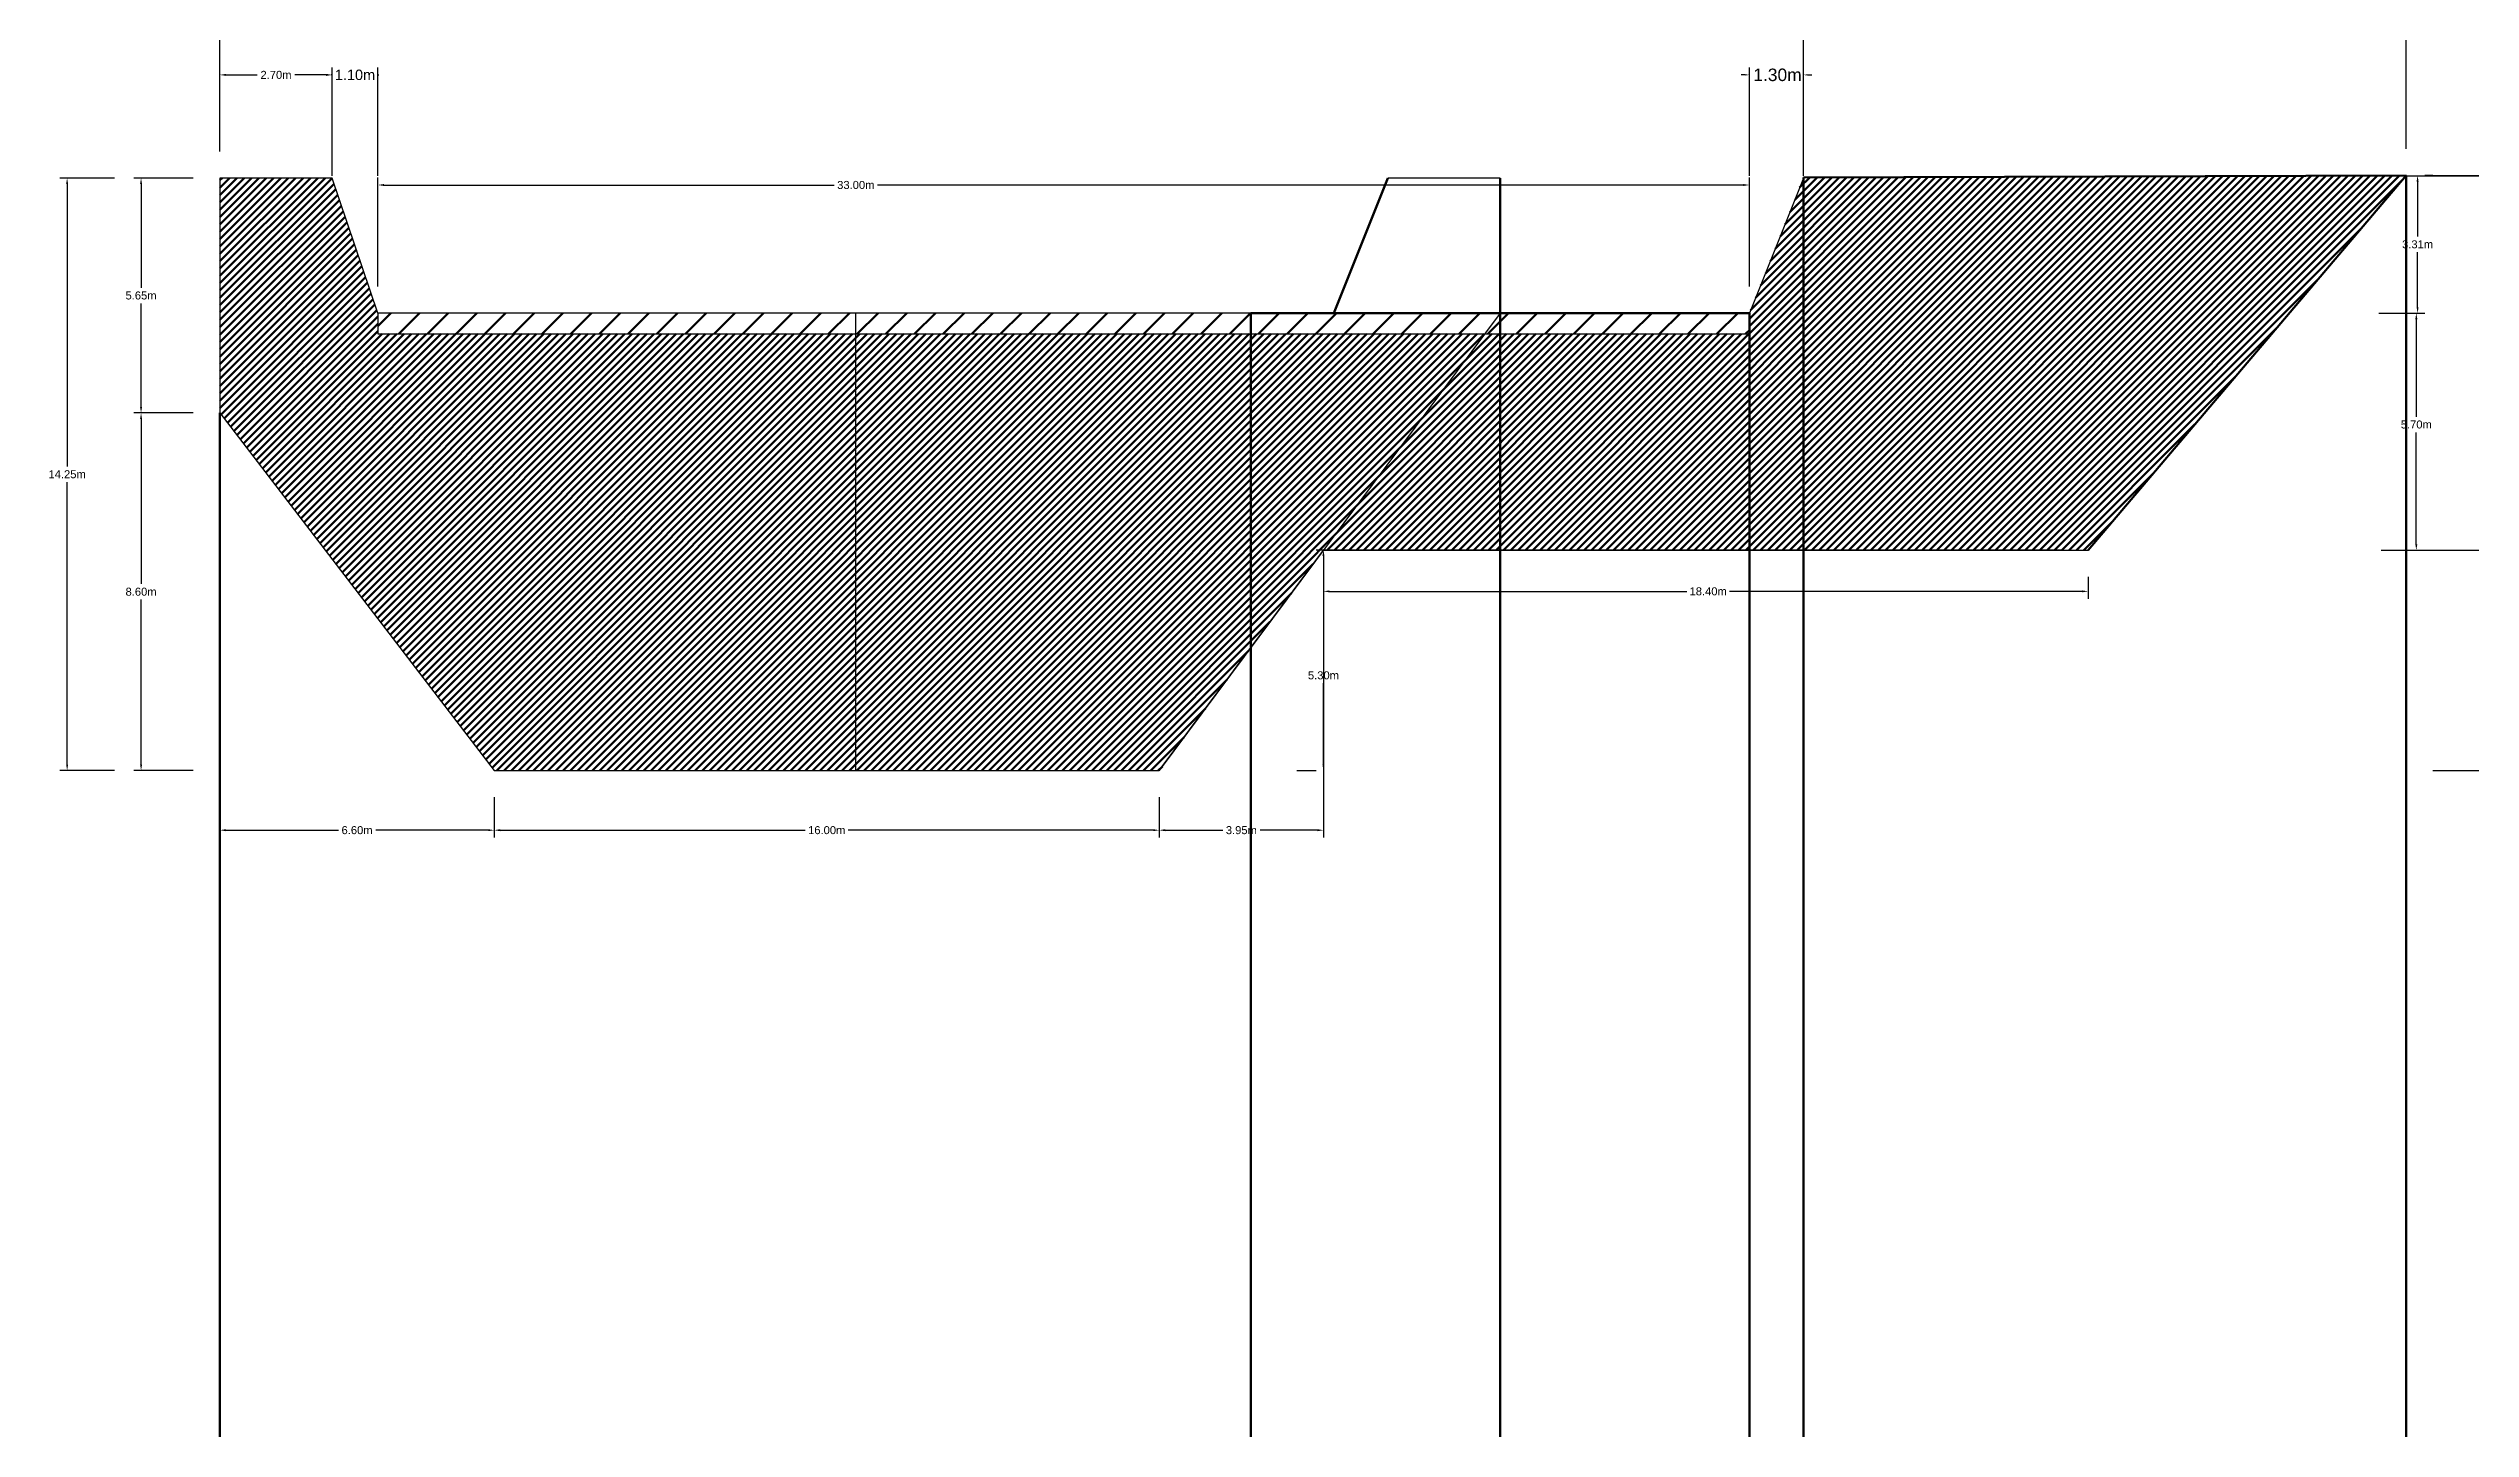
# Model space of a CAD drawing. Header units: metres. Extents: x -2 to 550, y -115 to 198.
# Drawn here: x 218 to 276.3, y 114.1 to 147.3 of the extents above; entities that cross this region are included whole.
import ezdxf

# ---------------------------------------------------------------- set-up
doc = ezdxf.new("R2010")
doc.units = ezdxf.units.M
doc.header["$MEASUREMENT"] = 0
doc.linetypes.add('ACAD_ISO02W100', pattern=[15, 12, -3])
doc.layers.add('ΦΡΑΓΜΑ', color=7, linetype='Continuous')
doc.styles.get("Standard").update_dxf_attribs({"font": 'arial.ttf'})
doc.dimstyles.get("Standard").update_dxf_attribs({"dimtxt": 0.1925, "dimasz": 0.1445, "dimexe": 0.1775, "dimexo": 0.642, "dimgap": 0.09, "dimtad": 0, "dimtih": 1, "dimtoh": 1, "dimrnd": 0.0005, "dimzin": 0, "dimdsep": 46, "dimtxsty": 'Standard', "dimcen": 0.09, "dimadec": 0, "dimazin": 0, "dimtfac": 1, "dimtofl": 0, "dimtmove": 0, "dimatfit": 3, "dimfxl": 1, "dimtolj": 1, "dimtzin": 0, "dimarcsym": 0})

# ---------------------------------------------------------------- blocks, each defined once
blk = doc.blocks.new('*D72')
at = {"layer": 'Defpoints', "color": 0, "lineweight": 100, "transparency": 16777216}
for p in [(228.73, 129.906), (244.73, 129.906), (244.73, 128.471)]:
    blk.add_point(p, dxfattribs=at)
at = {"layer": 'ΦΡΑΓΜΑ', "color": 0, "lineweight": -2, "transparency": 16777216}
for p, q in [((228.73, 129.264), (228.73, 128.294)), ((244.73, 129.264), (244.73, 128.294)), ((228.875, 128.471), (236.215, 128.471)), ((244.586, 128.471), (237.246, 128.471))]:
    blk.add_line(p, q, dxfattribs=at)
at = {"layer": 'ΦΡΑΓΜΑ', "color": 0, "lineweight": 100, "transparency": 16777216}
for points in [[(228.875, 128.495), (228.875, 128.447), (228.73, 128.471)], [(244.586, 128.495), (244.586, 128.447), (244.73, 128.471)]]:
    blk.add_solid(points, dxfattribs=at)
at = {"layer": 'ΦΡΑΓΜΑ', "color": 0, "transparency": 16777216, "insert": (236.73, 128.471), "char_height": 0.1925, "attachment_point": 5}
blk.add_mtext('\\A1;16.00m', dxfattribs=at)
blk = doc.blocks.new('*D73')
at = {"layer": 'Defpoints', "color": 0, "lineweight": 100, "transparency": 16777216}
for p in [(258.93, 143.989), (225.93, 140.906), (258.93, 140.906)]:
    blk.add_point(p, dxfattribs=at)
at = {"layer": 'ΦΡΑΓΜΑ', "color": 0, "lineweight": -2, "transparency": 16777216}
for p, q in [((225.93, 141.548), (225.93, 144.166)), ((226.075, 143.989), (236.906, 143.989)), ((258.786, 143.989), (237.955, 143.989)), ((258.93, 141.548), (258.93, 144.166))]:
    blk.add_line(p, q, dxfattribs=at)
at = {"layer": 'ΦΡΑΓΜΑ', "color": 0, "lineweight": 100, "transparency": 16777216}
for points in [[(226.075, 144.013), (226.075, 143.965), (225.93, 143.989)], [(258.786, 144.013), (258.786, 143.965), (258.93, 143.989)]]:
    blk.add_solid(points, dxfattribs=at)
at = {"layer": 'ΦΡΑΓΜΑ', "color": 0, "transparency": 16777216, "insert": (237.43, 143.989), "char_height": 0.1925, "attachment_point": 5}
blk.add_mtext('\\A1;33.00m', dxfattribs=at)
blk = doc.blocks.new('*D74')
at = {"layer": 'Defpoints', "color": 0, "lineweight": 100, "transparency": 16777216}
for p in [(260.23, 146.637), (258.93, 140.906), (260.23, 140.906)]:
    blk.add_point(p, dxfattribs=at)
at = {"layer": 'ΦΡΑΓΜΑ', "color": 0, "lineweight": -2, "transparency": 16777216}
for p, q in [((258.83, 146.637), (258.73, 146.637)), ((258.93, 144.206), (258.93, 146.815)), ((260.23, 144.206), (260.23, 146.815)), ((260.33, 146.637), (260.43, 146.637))]:
    blk.add_line(p, q, dxfattribs=at)
at = {"layer": 'ΦΡΑΓΜΑ', "color": 0, "lineweight": 100, "transparency": 16777216}
for points in [[(258.83, 146.654), (258.83, 146.621), (258.93, 146.637)], [(260.33, 146.654), (260.33, 146.621), (260.23, 146.637)]]:
    blk.add_solid(points, dxfattribs=at)
at = {"layer": 'ΦΡΑΓΜΑ', "color": 0, "transparency": 16777216, "insert": (259.605, 146.637), "char_height": 0.3, "attachment_point": 5}
blk.add_mtext('\\A1;1.30m', dxfattribs=at)
blk = doc.blocks.new('*D76')
at = {"layer": 'Defpoints', "color": 0, "lineweight": 100, "transparency": 16777216}
for p in [(224.83, 146.637), (224.83, 140.906), (225.93, 140.906)]:
    blk.add_point(p, dxfattribs=at)
at = {"layer": 'ΦΡΑΓΜΑ', "color": 0, "lineweight": -2, "transparency": 16777216}
for p, q in [((224.82, 146.637), (224.81, 146.637)), ((224.83, 144.206), (224.83, 146.815)), ((225.93, 144.206), (225.93, 146.815)), ((225.94, 146.637), (225.95, 146.637))]:
    blk.add_line(p, q, dxfattribs=at)
at = {"layer": 'ΦΡΑΓΜΑ', "color": 0, "lineweight": 100, "transparency": 16777216}
for points in [[(224.82, 146.639), (224.82, 146.636), (224.83, 146.637)], [(225.94, 146.639), (225.94, 146.636), (225.93, 146.637)]]:
    blk.add_solid(points, dxfattribs=at)
at = {"layer": 'ΦΡΑΓΜΑ', "color": 0, "transparency": 16777216, "insert": (225.38, 146.637), "char_height": 0.25, "attachment_point": 5}
blk.add_mtext('\\A1;1.10m', dxfattribs=at)
blk = doc.blocks.new('*D77')
at = {"layer": 'Defpoints', "color": 0, "lineweight": 100, "transparency": 16777216}
for p in [(222.13, 146.637), (222.13, 144.156), (224.83, 144.156)]:
    blk.add_point(p, dxfattribs=at)
at = {"layer": 'ΦΡΑΓΜΑ', "color": 0, "lineweight": -2, "transparency": 16777216}
for p, q in [((222.13, 144.798), (222.13, 146.815)), ((222.275, 146.637), (223.029, 146.637)), ((224.686, 146.637), (223.932, 146.637)), ((224.83, 144.798), (224.83, 146.815))]:
    blk.add_line(p, q, dxfattribs=at)
at = {"layer": 'ΦΡΑΓΜΑ', "color": 0, "lineweight": 100, "transparency": 16777216}
for points in [[(222.275, 146.662), (222.275, 146.613), (222.13, 146.637)], [(224.686, 146.662), (224.686, 146.613), (224.83, 146.637)]]:
    blk.add_solid(points, dxfattribs=at)
at = {"layer": 'ΦΡΑΓΜΑ', "color": 0, "transparency": 16777216, "insert": (223.48, 146.637), "char_height": 0.1925, "attachment_point": 5}
blk.add_mtext('\\A1;2.70m', dxfattribs=at)
blk = doc.blocks.new('*D78')
at = {"layer": 'Defpoints', "color": 0, "lineweight": 100, "transparency": 16777216}
for p in [(222.13, 144.156), (220.233, 138.506), (222.13, 138.506)]:
    blk.add_point(p, dxfattribs=at)
at = {"layer": 'ΦΡΑΓΜΑ', "color": 0, "lineweight": -2, "transparency": 16777216}
for p, q in [((221.488, 144.156), (220.056, 144.156)), ((220.233, 144.011), (220.233, 141.519)), ((220.233, 138.65), (220.233, 141.142)), ((221.488, 138.506), (220.056, 138.506))]:
    blk.add_line(p, q, dxfattribs=at)
at = {"layer": 'ΦΡΑΓΜΑ', "color": 0, "lineweight": 100, "transparency": 16777216}
for points in [[(220.209, 144.011), (220.257, 144.011), (220.233, 144.156)], [(220.209, 138.65), (220.257, 138.65), (220.233, 138.506)]]:
    blk.add_solid(points, dxfattribs=at)
at = {"layer": 'ΦΡΑΓΜΑ', "color": 0, "transparency": 16777216, "insert": (220.233, 141.331), "char_height": 0.1925, "attachment_point": 5}
blk.add_mtext('\\A1;5.65m', dxfattribs=at)
blk = doc.blocks.new('*D79')
at = {"layer": 'Defpoints', "color": 0, "linetype": 'ACAD_ISO02W100', "lineweight": 100, "transparency": 16777216}
for p in [(222.13, 138.506), (220.233, 129.906), (222.13, 129.906)]:
    blk.add_point(p, dxfattribs=at)
at = {"layer": 'ΦΡΑΓΜΑ', "color": 0, "lineweight": -2, "transparency": 16777216}
for p, q in [((221.488, 138.506), (220.056, 138.506)), ((221.488, 129.906), (220.056, 129.906))]:
    blk.add_line(p, q, dxfattribs=at)
at = {"layer": 'ΦΡΑΓΜΑ', "color": 0, "linetype": 'ACAD_ISO02W100', "lineweight": -2, "transparency": 16777216}
for p, q in [((220.233, 138.361), (220.233, 134.394)), ((220.233, 130.05), (220.233, 134.017))]:
    blk.add_line(p, q, dxfattribs=at)
at = {"layer": 'ΦΡΑΓΜΑ', "color": 0, "linetype": 'ACAD_ISO02W100', "lineweight": 100, "transparency": 16777216}
for points in [[(220.209, 138.361), (220.257, 138.361), (220.233, 138.506)], [(220.209, 130.05), (220.257, 130.05), (220.233, 129.906)]]:
    blk.add_solid(points, dxfattribs=at)
at = {"layer": 'ΦΡΑΓΜΑ', "color": 0, "linetype": 'ACAD_ISO02W100', "lineweight": 100, "transparency": 16777216, "insert": (220.233, 134.206), "char_height": 0.1925, "attachment_point": 5}
blk.add_mtext('\\A1;8.60m', dxfattribs=at)
blk = doc.blocks.new('*D71')
at = {"layer": 'Defpoints', "color": 0, "linetype": 'ACAD_ISO02W100', "lineweight": 100, "transparency": 16777216}
for p in [(220.233, 144.156), (218.454, 129.906), (220.233, 129.906)]:
    blk.add_point(p, dxfattribs=at)
at = {"layer": 'ΦΡΑΓΜΑ', "color": 0, "lineweight": -2, "transparency": 16777216}
for p, q in [((219.591, 144.156), (218.277, 144.156)), ((219.591, 129.906), (218.277, 129.906))]:
    blk.add_line(p, q, dxfattribs=at)
at = {"layer": 'ΦΡΑΓΜΑ', "color": 0, "linetype": 'ACAD_ISO02W100', "lineweight": -2, "transparency": 16777216}
for p, q in [((218.454, 144.011), (218.454, 137.219)), ((218.454, 130.05), (218.454, 136.842))]:
    blk.add_line(p, q, dxfattribs=at)
at = {"layer": 'ΦΡΑΓΜΑ', "color": 0, "linetype": 'ACAD_ISO02W100', "lineweight": 100, "transparency": 16777216}
for points in [[(218.43, 144.011), (218.478, 144.011), (218.454, 144.156)], [(218.43, 130.05), (218.478, 130.05), (218.454, 129.906)]]:
    blk.add_solid(points, dxfattribs=at)
at = {"layer": 'ΦΡΑΓΜΑ', "color": 0, "linetype": 'ACAD_ISO02W100', "lineweight": 100, "transparency": 16777216, "insert": (218.454, 137.031), "char_height": 0.1925, "attachment_point": 5}
blk.add_mtext('\\A1;14.25m', dxfattribs=at)
blk = doc.blocks.new('*D80')
at = {"layer": 'Defpoints', "color": 0, "linetype": 'ACAD_ISO02W100', "lineweight": 100, "transparency": 16777216}
for p in [(222.13, 129.906), (228.73, 129.906), (222.13, 128.471)]:
    blk.add_point(p, dxfattribs=at)
at = {"layer": 'ΦΡΑΓΜΑ', "color": 0, "lineweight": -2, "transparency": 16777216}
for p, q in [((222.13, 129.264), (222.13, 128.294)), ((228.73, 129.264), (228.73, 128.294))]:
    blk.add_line(p, q, dxfattribs=at)
at = {"layer": 'ΦΡΑΓΜΑ', "color": 0, "linetype": 'ACAD_ISO02W100', "lineweight": -2, "transparency": 16777216}
for p, q in [((222.275, 128.471), (224.981, 128.471)), ((228.586, 128.471), (225.88, 128.471))]:
    blk.add_line(p, q, dxfattribs=at)
at = {"layer": 'ΦΡΑΓΜΑ', "color": 0, "linetype": 'ACAD_ISO02W100', "lineweight": 100, "transparency": 16777216}
for points in [[(222.275, 128.495), (222.275, 128.447), (222.13, 128.471)], [(228.586, 128.495), (228.586, 128.447), (228.73, 128.471)]]:
    blk.add_solid(points, dxfattribs=at)
at = {"layer": 'ΦΡΑΓΜΑ', "color": 0, "linetype": 'ACAD_ISO02W100', "lineweight": 100, "transparency": 16777216, "insert": (225.43, 128.471), "char_height": 0.1925, "attachment_point": 5}
blk.add_mtext('\\A1;6.60m', dxfattribs=at)
blk = doc.blocks.new('*D75')
at = {"layer": 'Defpoints', "color": 0, "linetype": 'ACAD_ISO02W100', "lineweight": 100, "transparency": 16777216}
for p in [(248.681, 135.206), (244.73, 129.906), (248.681, 128.471)]:
    blk.add_point(p, dxfattribs=at)
at = {"layer": 'ΦΡΑΓΜΑ', "color": 0, "lineweight": -2, "transparency": 16777216}
for p, q in [((248.681, 134.206), (248.681, 128.294)), ((244.73, 128.906), (244.73, 128.294))]:
    blk.add_line(p, q, dxfattribs=at)
at = {"layer": 'ΦΡΑΓΜΑ', "color": 0, "linetype": 'ACAD_ISO02W100', "lineweight": -2, "transparency": 16777216}
for p, q in [((244.875, 128.471), (246.257, 128.471)), ((248.537, 128.471), (247.155, 128.471))]:
    blk.add_line(p, q, dxfattribs=at)
at = {"layer": 'ΦΡΑΓΜΑ', "color": 0, "linetype": 'ACAD_ISO02W100', "lineweight": 100, "transparency": 16777216}
for points in [[(244.875, 128.495), (244.875, 128.447), (244.73, 128.471)], [(248.537, 128.495), (248.537, 128.447), (248.681, 128.471)]]:
    blk.add_solid(points, dxfattribs=at)
at = {"layer": 'ΦΡΑΓΜΑ', "color": 0, "linetype": 'ACAD_ISO02W100', "lineweight": 100, "transparency": 16777216, "insert": (246.706, 128.471), "char_height": 0.1925, "attachment_point": 5}
blk.add_mtext('\\A1;3.95m', dxfattribs=at)
blk = doc.blocks.new('*D81')
at = {"layer": 'Defpoints', "color": 0, "lineweight": -2, "transparency": 16777216}
for p, q in [((248.681, 134.564), (248.681, 134.038)), ((248.826, 134.215), (257.423, 134.215)), ((266.937, 134.215), (258.453, 134.215)), ((267.081, 134.564), (267.081, 134.038))]:
    blk.add_line(p, q, dxfattribs=at)
at = {"layer": 'Defpoints', "color": 0, "lineweight": 100, "transparency": 16777216}
for p in [(248.681, 135.206), (267.081, 135.206), (267.081, 134.215)]:
    blk.add_point(p, dxfattribs=at)
for points in [[(248.826, 134.239), (248.826, 134.191), (248.681, 134.215)], [(266.937, 134.239), (266.937, 134.191), (267.081, 134.215)]]:
    blk.add_solid(points, dxfattribs=at)
at = {"layer": 'Defpoints', "color": 0, "lineweight": 100, "transparency": 16777216, "insert": (257.938, 134.215), "char_height": 0.1925, "attachment_point": 5}
blk.add_mtext('\\A1;18.40m', dxfattribs=at)
blk = doc.blocks.new('*D82')
at = {"layer": 'Defpoints', "color": 0, "lineweight": -2, "transparency": 16777216}
for p, q in [((275.006, 144.072), (275.006, 142.75)), ((275.372, 144.217), (275.183, 144.217)), ((275.006, 141.05), (275.006, 142.373)), ((274.072, 140.906), (275.183, 140.906))]:
    blk.add_line(p, q, dxfattribs=at)
at = {"layer": 'Defpoints', "color": 0, "lineweight": 100, "transparency": 16777216}
for p in [(274.73, 144.217), (273.43, 140.906), (275.006, 140.906)]:
    blk.add_point(p, dxfattribs=at)
for points in [[(274.982, 144.072), (275.03, 144.072), (275.006, 144.217)], [(274.982, 141.05), (275.03, 141.05), (275.006, 140.906)]]:
    blk.add_solid(points, dxfattribs=at)
at = {"layer": 'Defpoints', "color": 0, "lineweight": 100, "transparency": 16777216, "insert": (275.006, 142.561), "char_height": 0.1925, "attachment_point": 5}
blk.add_mtext('\\A1;3.31m', dxfattribs=at)
blk = doc.blocks.new('*D83')
at = {"layer": 'Defpoints', "color": 0, "lineweight": -2, "transparency": 16777216}
for p, q in [((274.133, 140.906), (275.153, 140.906)), ((274.975, 140.761), (274.975, 138.417)), ((274.975, 135.35), (274.975, 138.04)), ((274.133, 135.206), (275.153, 135.206))]:
    blk.add_line(p, q, dxfattribs=at)
at = {"layer": 'Defpoints', "color": 0, "lineweight": 100, "transparency": 16777216}
for p in [(273.491, 140.906), (273.491, 135.206), (274.975, 135.206)]:
    blk.add_point(p, dxfattribs=at)
for points in [[(274.951, 140.761), (275, 140.761), (274.975, 140.906)], [(274.951, 135.35), (275, 135.35), (274.975, 135.206)]]:
    blk.add_solid(points, dxfattribs=at)
at = {"layer": 'Defpoints', "color": 0, "lineweight": 100, "transparency": 16777216, "insert": (274.975, 138.228), "char_height": 0.1925, "attachment_point": 5}
blk.add_mtext('\\A1;5.70m', dxfattribs=at)
blk = doc.blocks.new('*D84')
at = {"layer": 'Defpoints', "color": 0, "lineweight": -2, "transparency": 16777216}
for p, q in [((274.133, 144.213), (277.863, 144.213)), ((277.686, 144.068), (277.686, 140.06)), ((277.686, 135.35), (277.686, 139.684)), ((274.133, 135.206), (277.863, 135.206))]:
    blk.add_line(p, q, dxfattribs=at)
at = {"layer": 'Defpoints', "color": 0, "lineweight": 100, "transparency": 16777216}
for p in [(273.491, 144.213), (273.491, 135.206), (277.686, 135.206)]:
    blk.add_point(p, dxfattribs=at)
for points in [[(277.662, 144.068), (277.71, 144.068), (277.686, 144.213)], [(277.662, 135.35), (277.71, 135.35), (277.686, 135.206)]]:
    blk.add_solid(points, dxfattribs=at)
at = {"layer": 'Defpoints', "color": 0, "lineweight": 100, "transparency": 16777216, "insert": (277.686, 139.872), "char_height": 0.1925, "attachment_point": 5}
blk.add_mtext('\\A1;9.01m', dxfattribs=at)
blk = doc.blocks.new('*D85')
at = {"layer": 'Defpoints', "color": 0, "lineweight": -2, "transparency": 16777216}
for p, q in [((260.23, 144.813), (260.23, 147.829)), ((260.375, 147.651), (266.965, 147.651)), ((274.586, 147.651), (267.996, 147.651)), ((274.73, 144.859), (274.73, 147.829))]:
    blk.add_line(p, q, dxfattribs=at)
at = {"layer": 'Defpoints', "color": 0, "lineweight": 100, "transparency": 16777216}
for p in [(274.73, 147.651), (260.23, 144.171), (274.73, 144.217)]:
    blk.add_point(p, dxfattribs=at)
for points in [[(260.375, 147.675), (260.375, 147.627), (260.23, 147.651)], [(274.586, 147.675), (274.586, 147.627), (274.73, 147.651)]]:
    blk.add_solid(points, dxfattribs=at)
at = {"layer": 'Defpoints', "color": 0, "lineweight": 100, "transparency": 16777216, "insert": (267.48, 147.651), "char_height": 0.1925, "attachment_point": 5}
blk.add_mtext('\\A1;14.50m', dxfattribs=at)
blk = doc.blocks.new('*D86')
at = {"layer": 'Defpoints', "color": 0, "lineweight": -2, "transparency": 16777216}
for p, q in [((222.13, 144.798), (222.13, 151.635)), ((274.727, 144.855), (274.727, 151.635)), ((222.275, 151.458), (247.904, 151.458)), ((274.582, 151.458), (248.953, 151.458))]:
    blk.add_line(p, q, dxfattribs=at)
at = {"layer": 'Defpoints', "color": 0, "lineweight": 100, "transparency": 16777216}
for p in [(274.727, 151.458), (222.13, 144.156), (274.727, 144.213)]:
    blk.add_point(p, dxfattribs=at)
for points in [[(222.275, 151.482), (222.275, 151.434), (222.13, 151.458)], [(274.582, 151.482), (274.582, 151.434), (274.727, 151.458)]]:
    blk.add_solid(points, dxfattribs=at)
at = {"layer": 'Defpoints', "color": 0, "lineweight": 100, "transparency": 16777216, "insert": (248.429, 151.458), "char_height": 0.1925, "attachment_point": 5}
blk.add_mtext('\\A1;52.60m', dxfattribs=at)
blk = doc.blocks.new('*D94')
at = {"layer": 'Defpoints', "color": 0, "lineweight": -2, "transparency": 16777216}
for p, q in [((275.372, 144.217), (279.813, 144.217)), ((279.635, 144.072), (279.635, 137.25)), ((279.635, 130.05), (279.635, 136.873)), ((275.372, 129.906), (279.813, 129.906))]:
    blk.add_line(p, q, dxfattribs=at)
at = {"layer": 'Defpoints', "color": 0, "lineweight": 100, "transparency": 16777216}
for p in [(274.73, 144.217), (274.73, 129.906), (279.635, 129.906)]:
    blk.add_point(p, dxfattribs=at)
for points in [[(279.611, 144.072), (279.659, 144.072), (279.635, 144.217)], [(279.611, 130.05), (279.659, 130.05), (279.635, 129.906)]]:
    blk.add_solid(points, dxfattribs=at)
at = {"layer": 'Defpoints', "color": 0, "lineweight": 100, "transparency": 16777216, "insert": (279.635, 137.061), "char_height": 0.1925, "attachment_point": 5}
blk.add_mtext('\\A1;14.31m', dxfattribs=at)
blk = doc.blocks.new('*D95')
at = {"layer": 'Defpoints', "color": 0, "lineweight": -2, "transparency": 16777216}
for p, q in [((266.439, 135.21), (248.504, 135.21)), ((248.681, 135.065), (248.681, 132.383)), ((248.681, 130.05), (248.681, 132.006)), ((248.039, 129.906), (248.504, 129.906))]:
    blk.add_line(p, q, dxfattribs=at)
at = {"layer": 'Defpoints', "color": 0, "lineweight": 100, "transparency": 16777216}
for p in [(267.081, 135.21), (248.681, 129.906), (248.681, 129.906)]:
    blk.add_point(p, dxfattribs=at)
for points in [[(248.657, 135.065), (248.705, 135.065), (248.681, 135.21)], [(248.657, 130.05), (248.705, 130.05), (248.681, 129.906)]]:
    blk.add_solid(points, dxfattribs=at)
at = {"layer": 'Defpoints', "color": 0, "lineweight": 100, "transparency": 16777216, "insert": (248.681, 132.195), "char_height": 0.1925, "attachment_point": 5}
blk.add_mtext('\\A1;5.30m', dxfattribs=at)

msp = doc.modelspace()

# ---------------------------------------------------------------- hatches: boundary and pattern name
at = {"layer": 'Defpoints', "lineweight": 100}
h = msp.add_hatch(dxfattribs=at)
h.set_pattern_fill('ANSI31', color=256)
h.set_pattern_definition([(45, (29.54916, -24.08439), (-0.08838835, 0.08838835), [])])
h.paths.add_polyline_path([(225.93, 140.406), (225.93, 140.906), (224.83, 144.156), (222.13, 144.156), (222.13, 138.506), (228.73, 129.906), (237.43, 129.906), (237.43, 140.406)])
h.paths.add_polyline_path([(237.43, 140.406), (237.43, 129.906), (244.73, 129.906), (248.681, 135.206), (252.558, 140.406)])
h.paths.add_polyline_path([(267.078, 135.206), (274.73, 144.217), (260.236, 144.171), (258.93, 140.906), (258.93, 140.406), (252.558, 140.406), (248.681, 135.206)])
h = msp.add_hatch(dxfattribs=at)
h.set_pattern_fill('ANSI31', color=256, scale=3.9)
h.set_pattern_definition([(45, (213.78617, -109.4064), (-0.3447146, 0.3447146), [])])
h.paths.add_polyline_path([(237.43, 140.906), (225.93, 140.906), (225.93, 140.406), (237.43, 140.406)])
h.paths.add_polyline_path([(252.93, 140.906), (246.93, 140.906), (237.43, 140.906), (237.43, 140.406), (252.558, 140.406)])
h.paths.add_polyline_path([(258.93, 140.906), (252.93, 140.906), (252.558, 140.406), (258.93, 140.406)])

# ---------------------------------------------------------------- linework, layer by layer
msp.add_line((252.93, 144.156), (252.93, 105.671), dxfattribs=at)
at = {"layer": 'Defpoints', "lineweight": 100, "transparency": 33554508}
msp.add_lwpolyline([(248.93, 140.906), (250.23, 144.156)], dxfattribs=at)
at = {"layer": 'Defpoints', "lineweight": 100}
for points in [[(260.23, 144.171), (274.73, 144.217), (267.081, 135.21)], [(260.23, 144.171), (260.23, 96.049)], [(274.727, 144.213), (274.727, 81.389)], [(258.93, 140.906), (246.93, 140.906), (246.93, 110.564)], [(258.93, 140.906), (258.93, 97.498)], [(222.13, 138.506), (222.13, 105.671)]]:
    msp.add_lwpolyline(points, dxfattribs=at)
at = {"layer": 'ΦΡΑΓΜΑ'}
for points in [[(260.23, 144.156), (258.93, 140.906), (246.93, 140.906), (246.93, 140.906), (225.93, 140.906), (224.83, 144.156), (222.13, 144.156), (222.13, 144.156), (222.13, 138.506), (222.13, 138.506), (228.73, 129.906), (244.73, 129.906), (244.73, 129.906), (248.681, 135.206), (267.081, 135.206), (267.081, 135.206)], [(237.43, 140.906), (225.93, 140.906)], [(225.93, 140.906), (225.93, 140.406), (258.93, 140.406), (258.93, 140.906)], [(248.93, 140.906), (237.43, 140.906)]]:
    msp.add_lwpolyline(points, dxfattribs=at)
at = {"layer": 'ΦΡΑΓΜΑ', "transparency": 33554508}
for points in [[(252.93, 140.906), (252.93, 144.156), (250.23, 144.156)], [(252.93, 140.906), (244.73, 129.906)]]:
    msp.add_lwpolyline(points, dxfattribs=at)
at = {"layer": 'ΦΡΑΓΜΑ', "linetype": 'ACAD_ISO02W100', "transparency": 33554513}
msp.add_lwpolyline([(237.43, 129.906), (237.43, 140.906)], dxfattribs=at)

# ---------------------------------------------------------------- dimensions: what is measured, and where the dimension line sits
at = {"layer": 'Defpoints', "lineweight": 100}
for base, p1, p2, picture, middle in [((274.727, 151.458), (222.13, 144.156), (274.727, 144.213), '*D86', (248.429, 151.458)), ((274.73, 147.651), (260.23, 144.171), (274.73, 144.217), '*D85', (267.48, 147.651))]:
    dim = msp.add_linear_dim(base=base, p1=p1, p2=p2, dimstyle='Standard', override={"dimpost": 'm'}, dxfattribs=at)
    dim.commit()
    dim.dimension.update_dxf_attribs({"geometry": picture, "text_midpoint": middle})
for base, p1, p2, picture, middle in [((275.006, 140.906), (274.73, 144.217), (273.43, 140.906), '*D82', (275.006, 142.561)), ((277.686, 135.206), (273.491, 144.213), (273.491, 135.206), '*D84', (277.686, 139.872)), ((274.975, 135.206), (273.491, 140.906), (273.491, 135.206), '*D83', (274.975, 138.228)), ((248.681, 129.906), (267.081, 135.21), (248.681, 129.906), '*D95', (248.681, 132.195))]:
    dim = msp.add_linear_dim(base=base, p1=p1, p2=p2, angle=90, dimstyle='Standard', override={"dimpost": 'm'}, dxfattribs=at)
    dim.commit()
    dim.dimension.update_dxf_attribs({"geometry": picture, "text_midpoint": middle, "dimtype": 160})
dim = msp.add_linear_dim(base=(279.635, 129.906), p1=(274.73, 144.217), p2=(274.73, 129.906), angle=90, dimstyle='Standard', override={"dimpost": 'm'}, dxfattribs=at)
dim.commit()
dim.dimension.update_dxf_attribs({"geometry": '*D94', "text_midpoint": (279.635, 137.061)})
dim = msp.add_linear_dim(base=(267.081, 134.215), p1=(248.681, 135.206), p2=(267.081, 135.206), dimstyle='Standard', override={"dimpost": 'm'}, dxfattribs=at)
dim.commit()
dim.dimension.update_dxf_attribs({"geometry": '*D81', "text_midpoint": (257.938, 134.215), "dimtype": 160})
at = {"layer": 'ΦΡΑΓΜΑ'}
dim = msp.add_linear_dim(base=(222.13, 146.637), p1=(224.83, 144.156), p2=(222.13, 144.156), dimstyle='Standard', override={"dimpost": 'm'}, dxfattribs=at)
dim.commit()
dim.dimension.update_dxf_attribs({"geometry": '*D77', "text_midpoint": (223.48, 146.637)})
for base, p1, p2, override, picture, middle in [((224.83, 146.637), (225.93, 140.906), (224.83, 140.906), {"dimtxt": 0.25, "dimasz": 0.01, "dimexo": 3.3, "dimpost": 'm'}, '*D76', (225.38, 146.637)), ((260.23, 146.637), (258.93, 140.906), (260.23, 140.906), {"dimtxt": 0.3, "dimasz": 0.1, "dimexo": 3.3, "dimpost": 'm'}, '*D74', (259.605, 146.637)), ((258.93, 143.989), (225.93, 140.906), (258.93, 140.906), {"dimpost": 'm'}, '*D73', (237.43, 143.989)), ((244.73, 128.471), (228.73, 129.906), (244.73, 129.906), {"dimpost": 'm'}, '*D72', (236.73, 128.471))]:
    dim = msp.add_linear_dim(base=base, p1=p1, p2=p2, dimstyle='Standard', override=override, dxfattribs=at)
    dim.commit()
    dim.dimension.update_dxf_attribs({"geometry": picture, "text_midpoint": middle, "dimtype": 160})
at = {"layer": 'ΦΡΑΓΜΑ', "linetype": 'ACAD_ISO02W100', "lineweight": 100}
for base, p1, p2, picture, middle in [((218.454, 129.906), (220.233, 144.156), (220.233, 129.906), '*D71', (218.454, 137.031)), ((220.233, 129.906), (222.13, 138.506), (222.13, 129.906), '*D79', (220.233, 134.206))]:
    dim = msp.add_linear_dim(base=base, p1=p1, p2=p2, angle=90, dimstyle='Standard', override={"dimpost": 'm'}, dxfattribs=at)
    dim.commit()
    dim.dimension.update_dxf_attribs({"geometry": picture, "text_midpoint": middle})
at = {"layer": 'ΦΡΑΓΜΑ'}
dim = msp.add_linear_dim(base=(220.233, 138.506), p1=(222.13, 144.156), p2=(222.13, 138.506), angle=90, dimstyle='Standard', override={"dimpost": 'm'}, dxfattribs=at)
dim.commit()
dim.dimension.update_dxf_attribs({"geometry": '*D78', "text_midpoint": (220.233, 141.331)})
at = {"layer": 'ΦΡΑΓΜΑ', "linetype": 'ACAD_ISO02W100', "lineweight": 100}
for base, p1, p2, override, picture, middle in [((248.681, 128.471), (244.73, 129.906), (248.681, 135.206), {"dimexo": 1, "dimpost": 'm'}, '*D75', (246.706, 128.471)), ((222.13, 128.471), (228.73, 129.906), (222.13, 129.906), {"dimpost": 'm'}, '*D80', (225.43, 128.471))]:
    dim = msp.add_linear_dim(base=base, p1=p1, p2=p2, dimstyle='Standard', override=override, dxfattribs=at)
    dim.commit()
    dim.dimension.update_dxf_attribs({"geometry": picture, "text_midpoint": middle})

doc.saveas('drawing.dxf')
